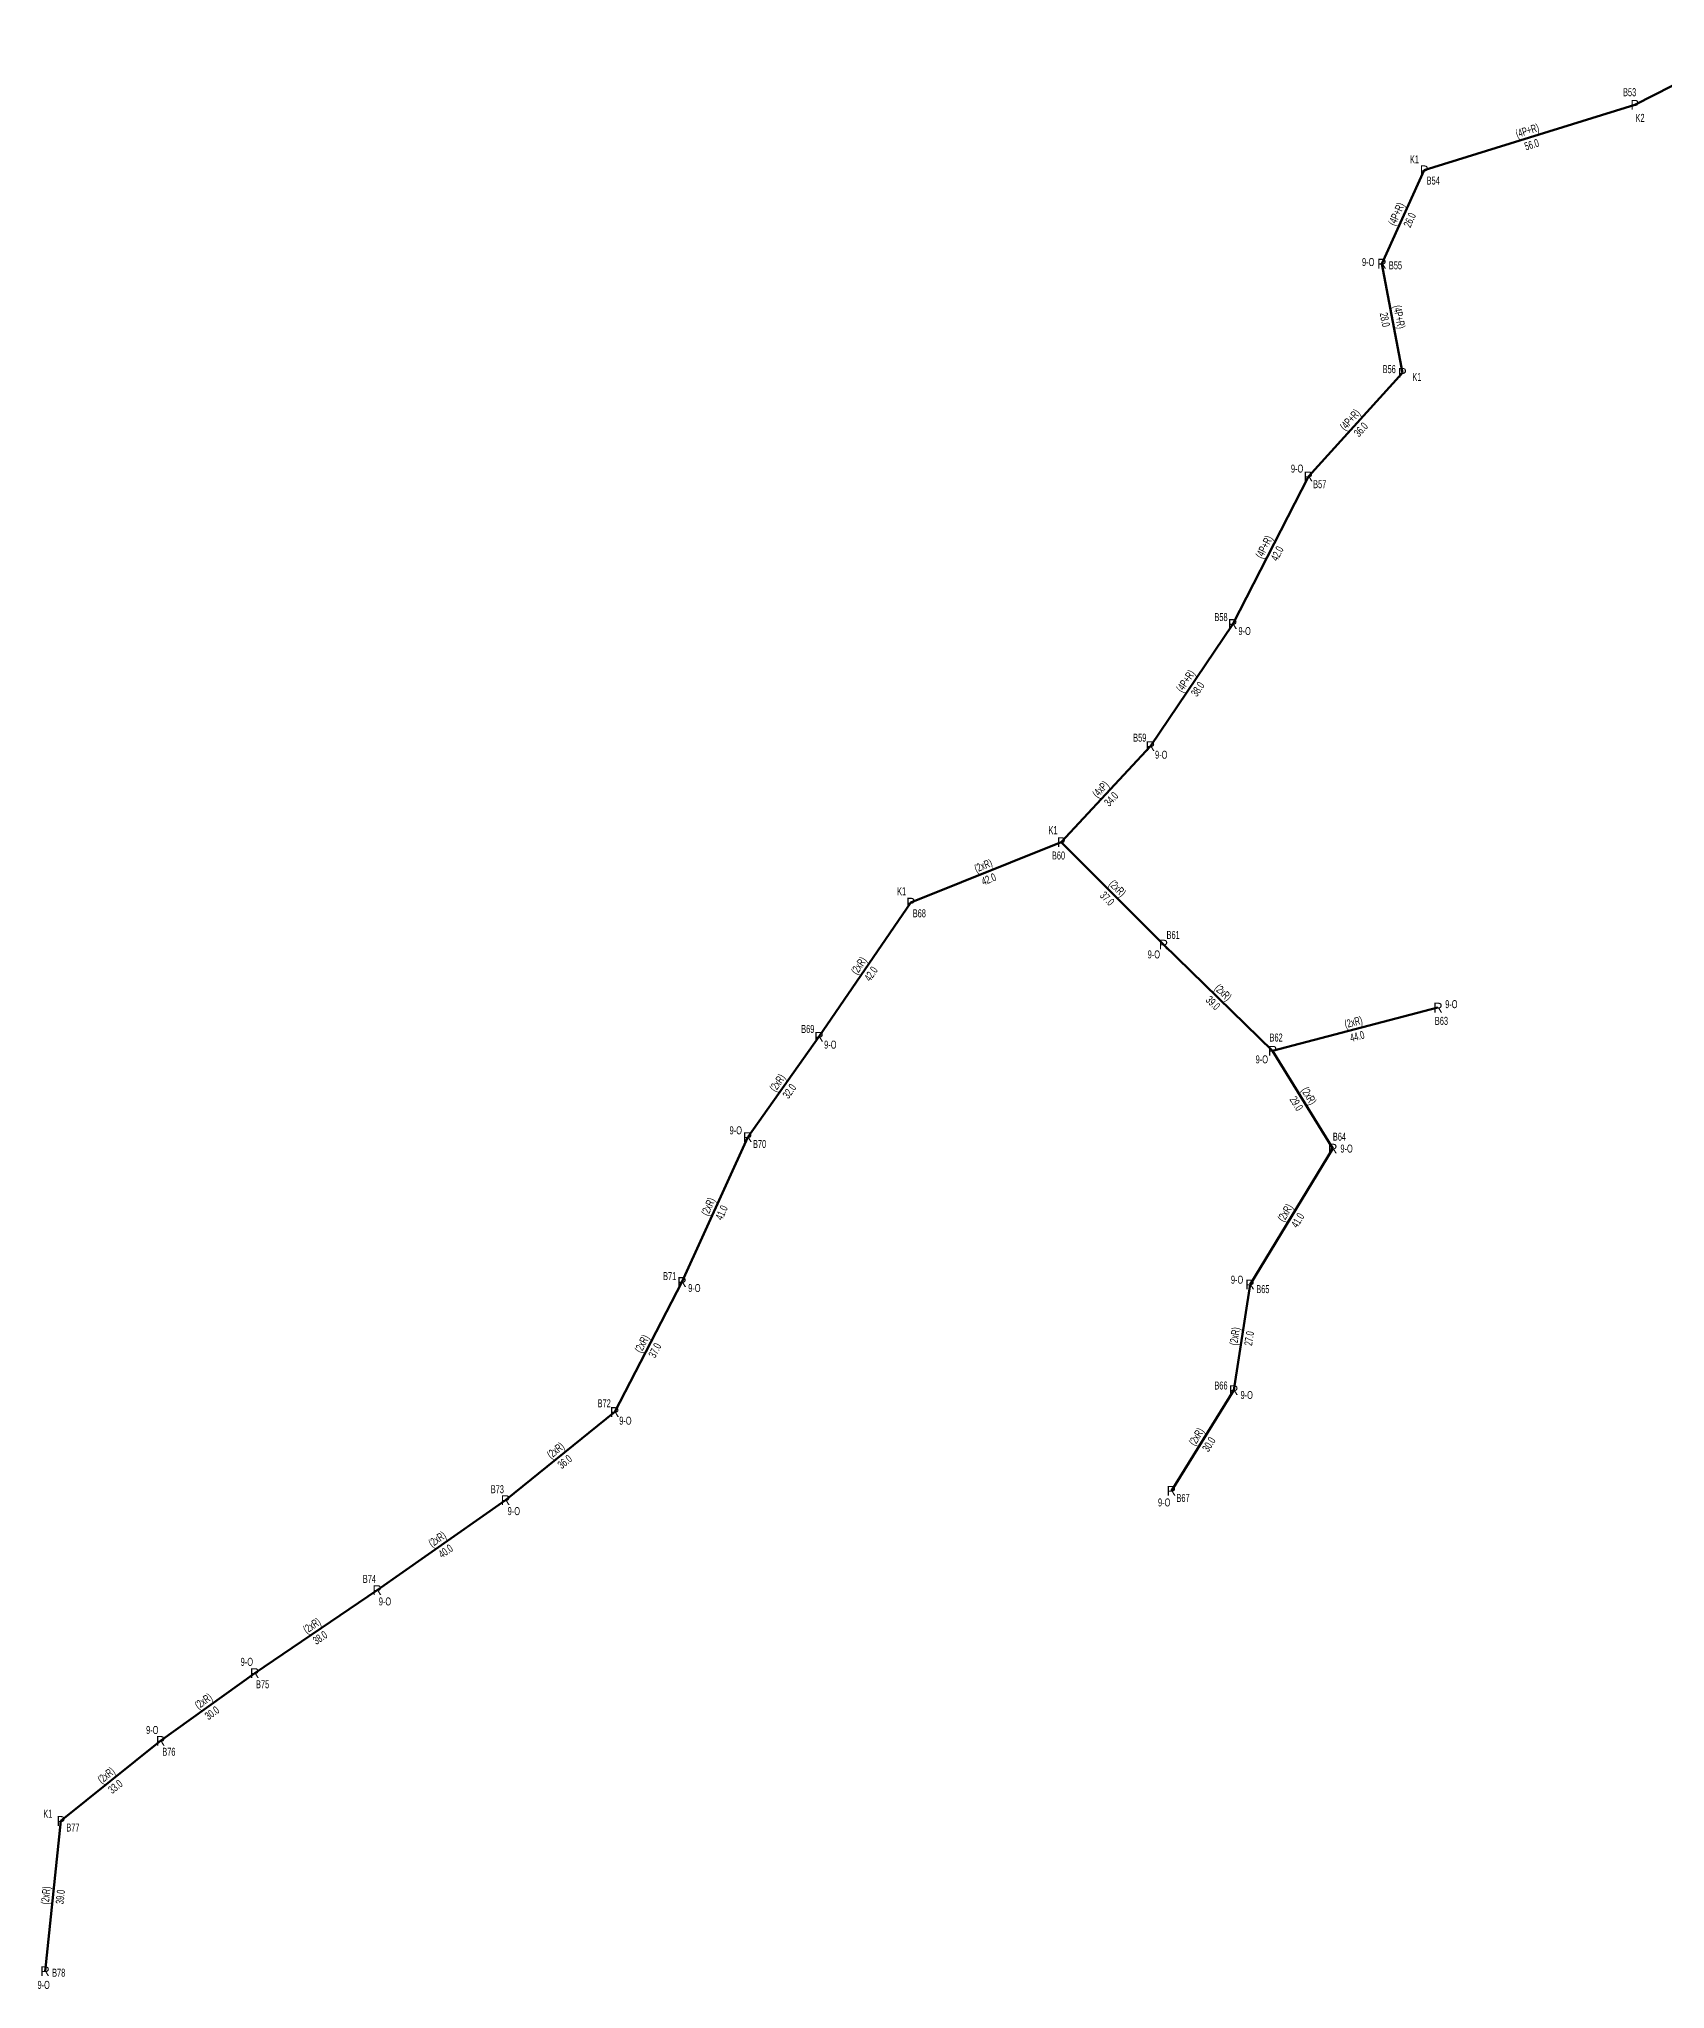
# Model space of a CAD drawing. Header units: millimetres. Extents: x 548672 to 552904, y 4175615 to 4179682.
# Drawn here: x 548672.4 to 549088.9, y 4175614.5 to 4176114.1 of the extents above; entities that cross this region are included whole.
import ezdxf
from ezdxf.enums import TextEntityAlignment as Align

# ---------------------------------------------------------------- set-up
doc = ezdxf.new("R2010")
doc.units = ezdxf.units.MM
doc.layers.add('DIREK_AG_MEVCUT', color=120, linetype='Continuous', lineweight=25)
doc.layers.add('HAT_AG_HAVAI_MEVCUT', color=126, linetype='Continuous', lineweight=50)
doc.styles.add('Direk', font='B_CAD')
doc.styles.get("Standard").update_dxf_attribs({"font": 'Arial'})

msp = doc.modelspace()

# ---------------------------------------------------------------- linework, layer by layer
at = {"layer": 'HAT_AG_HAVAI_MEVCUT'}
for p, q in [((549114.05, 4176114.07), (549081.13, 4176097.2)), ((549027.19, 4176080.43), (549081.13, 4176097.2)), ((549016.36, 4176056.51), (549027.19, 4176080.43)), ((549016.36, 4176056.51), (549021.61, 4176028.54)), ((549021.61, 4176028.54), (548997.55, 4176002.01)), ((548978.17, 4175964.2), (548997.55, 4176002.01)), ((548978.17, 4175964.2), (548957.09, 4175932.91)), ((548934.24, 4175908.33), (548957.09, 4175932.91)), ((548895.7, 4175892.82), (548934.24, 4175908.33)), ((548960.44, 4175882.07), (548934.24, 4175908.33)), ((548872.2, 4175858.46), (548895.7, 4175892.82)), ((548988.37, 4175854.88), (548960.44, 4175882.07)), ((548988.37, 4175854.88), (549030.73, 4175865.93)), ((548872.2, 4175858.46), (548853.95, 4175832.74)), ((548988.37, 4175854.88), (549003.79, 4175829.81)), ((548853.95, 4175832.74), (548837.11, 4175795.63)), ((548982.59, 4175795.02), (549003.79, 4175829.81)), ((548819.89, 4175762.34), (548837.11, 4175795.63)), ((548982.59, 4175795.02), (548978.43, 4175767.91)), ((548978.43, 4175767.91), (548962.46, 4175742.16)), ((548819.89, 4175762.34), (548791.93, 4175739.76)), ((548759.05, 4175716.71), (548791.93, 4175739.76)), ((548759.05, 4175716.71), (548727.69, 4175695.45)), ((548703.58, 4175678.07), (548727.69, 4175695.45)), ((548703.58, 4175678.07), (548678.05, 4175657.57)), ((548674, 4175619.06), (548678.05, 4175657.57))]:
    msp.add_line(p, q, dxfattribs=at)

# ---------------------------------------------------------------- texts
at = {"layer": 'DIREK_AG_MEVCUT', "linetype": 'ByBlock', "width": 0.53}
for s, p in [('B53', (549079.807456, 4176100.440506)), ('K2', (549082.492164, 4176093.862419)), ('K1', (549024.707684, 4176083.24012)), ('B54', (549029.507144, 4176077.806864)), ('9-O', (549012.851629, 4176056.932332)), ('B55', (549019.834913, 4176056.091695)), ('B56', (549018.242021, 4176029.492218)), ('K1', (549025.326933, 4176027.489124)), ('9-O', (548994.648543, 4176004.016922)), ('B57', (549000.428498, 4176000.018958)), ('B58', (548975.155943, 4175965.979174)), ('9-O', (548981.209229, 4175962.405967)), ('B59', (548954.348575, 4175935.085911)), ('9-O', (548959.852249, 4175930.717561)), ('K1', (548932.136377, 4175911.390178)), ('B60', (548933.53791, 4175904.901142)), ('K1', (548893.360216, 4175895.732592)), ('B68', (548897.891975, 4175890.091402)), ('B61', (548962.899631, 4175884.560024)), ('9-O', (548957.963607, 4175879.563006)), ('9-O', (549034.148449, 4175866.821734)), ('B69', (548869.328206, 4175860.4607)), ('B63', (549031.613444, 4175862.543331)), ('9-O', (548875.094645, 4175856.44338)), ('B62', (548989.264371, 4175858.2638)), ('9-O', (548985.617121, 4175852.675951)), ('9-O', (548850.889828, 4175834.498471)), ('B70', (548856.984655, 4175830.996192)), ('B64', (549005.494477, 4175832.86692)), ('9-O', (549007.323935, 4175829.817335)), ('B71', (548833.961003, 4175797.157684)), ('9-O', (548979.271964, 4175796.230317)), ('9-O', (548840.286473, 4175794.088986)), ('B65', (548985.878079, 4175793.82061)), ('B72', (548817.178226, 4175764.552755)), ('B66', (548975.146657, 4175769.122294)), ('9-O', (548981.743214, 4175766.686677)), ('9-O', (548822.62215, 4175760.110619)), ('B73', (548789.824733, 4175742.556042)), ('B67', (548965.434401, 4175740.315294)), ('9-O', (548794.047547, 4175736.947648)), ('9-O', (548960.605865, 4175739.170396)), ('B74', (548757.063391, 4175719.591559)), ('9-O', (548761.047544, 4175713.812579)), ('9-O', (548725.673312, 4175698.334354)), ('B75', (548729.695543, 4175692.581586)), ('9-O', (548701.447803, 4175680.871439)), ('B76', (548705.699746, 4175675.284919)), ('K1', (548674.687259, 4175659.404946)), ('B77', (548681.122356, 4175655.893508)), ('9-O', (548673.633561, 4175615.575666)), ('B78', (548677.480804, 4175618.693933))]:
    msp.add_text(s, height=2.05, dxfattribs=at).set_placement(p, align=Align.MIDDLE_CENTER)
at = {"layer": 'DIREK_AG_MEVCUT', "linetype": 'ByBlock', "style": 'Direk'}
for s, p in [('P', (549081.13, 4176097.2)), ('P', (549027.19, 4176080.43)), ('R', (549016.36, 4176056.51)), ('P', (549021.61, 4176028.54)), ('R', (548997.55, 4176002.01)), ('R', (548978.17, 4175964.2)), ('R', (548957.09, 4175932.91)), ('P', (548934.24, 4175908.33)), ('P', (548895.7, 4175892.82)), ('R', (548960.44, 4175882.07)), ('R', (549030.73, 4175865.93)), ('R', (548872.2, 4175858.46)), ('R', (548988.37, 4175854.88)), ('R', (548853.95, 4175832.74)), ('R', (549003.79, 4175829.81)), ('R', (548837.11, 4175795.63)), ('R', (548982.59, 4175795.02)), ('R', (548978.43, 4175767.91)), ('R', (548819.89, 4175762.34)), ('R', (548791.93, 4175739.76)), ('R', (548962.46, 4175742.16)), ('R', (548759.05, 4175716.71)), ('R', (548727.69, 4175695.45)), ('R', (548703.58, 4175678.07)), ('P', (548678.05, 4175657.57)), ('R', (548674, 4175619.06))]:
    msp.add_text(s, height=2.5, dxfattribs=at).set_placement(p, align=Align.MIDDLE_CENTER)
at = {"layer": 'HAT_AG_HAVAI_MEVCUT', "lineweight": 30, "width": 0.53}
for s, rotation, p in [('(4P+R)', 17.270522, (549053.907649, 4176089.626677, 274540.565)), ('(4P+R)', 65.640922, (549021.000668, 4176068.820586, 274513.595)), ('(4P+R)', 280.630786, (549019.820411, 4176042.681808, 274510.805)), ('(4P+R)', 407.795183, (549008.950364, 4176015.846015, 274498.775)), ('(4P+R)', 62.86201, (548987.103576, 4175983.492715, 274498.775)), ('(4P+R)', 416.031943, (548966.925053, 4175949.029921, 274478.545)), ('(4xP)', 47.088926, (548945.04245, 4175921.198733, 274478.545)), ('(2xR)', 21.921779, (548914.652661, 4175901.36354, 274467.12)), ('(2xR)', 314.934469, (548947.941728, 4175895.800353, 274467.12)), ('(2xR)', 55.630417, (548883.248399, 4175876.11985, 274447.85)), ('(2xR)', 315.769164, (548974.997918, 4175869.084055, 274480.22)), ('(2xR)', 14.620323, (549009.335449, 4175861.227477, 274515.365)), ('(2xR)', 414.64184, (548862.381782, 4175846.091883, 274426.975)), ('(2xR)', 301.594749, (548996.804009, 4175842.790322, 274501.895)), ('(2xR)', 425.592116, (548844.755967, 4175814.536245, 274418.555)), ('(2xR)', 58.643102, (548992.464149, 4175812.857312, 274501.895)), ('(2xR)', 62.64872, (548827.745025, 4175779.375528, 274418.555)), ('(2xR)', 441.276073, (548979.669834, 4175781.593923, 274489.215)), ('(2xR)', 418.193052, (548969.722646, 4175755.483, 274481.23)), ('(2xR)', 398.923727, (548805.375958, 4175751.711286, 274395.965)), ('(2xR)', 35.031764, (548775.002074, 4175728.931009, 274395.965)), ('(2xR)', 394.134667, (548742.893031, 4175706.783563, 274363.845)), ('(2xR)', 35.786428, (548715.137949, 4175687.449522, 274363.845)), ('(2xR)', 398.763659, (548690.282807, 4175668.482775, 274339.025)), ('(2xR)', 83.996415, (548675.179662, 4175638.403902, 274339.025))]:
    msp.add_text(s, height=2.05, rotation=rotation, dxfattribs=at).set_placement(p, align=Align.CENTER)
for s, rotation, p in [('56.0', 17.270522, (549054.412351, 4176088.003323, 274540.565)), ('26.0', 65.640922, (549022.549332, 4176068.119414, 274513.595)), ('28.0', 280.630786, (549018.149589, 4176042.368192, 274510.805)), ('36.0', 407.795183, (549010.209636, 4176014.703985, 274498.775)), ('42.0', 62.86201, (548988.616424, 4175982.717285, 274498.775)), ('38.0', 416.031943, (548968.334947, 4175948.080079, 274478.545)), ('34.0', 47.088926, (548946.28755, 4175920.041267, 274478.545)), ('42.0', 21.921779, (548915.287339, 4175899.78646, 274467.12)), ('37.0', 314.934469, (548946.738272, 4175894.599647, 274467.12)), ('42.0', 55.630417, (548884.651601, 4175875.16015, 274447.85)), ('39.0', 315.769164, (548973.812082, 4175867.865945, 274480.22)), ('44.0', 14.620323, (549009.764551, 4175859.582523, 274515.365)), ('32.0', 414.64184, (548863.768218, 4175845.108117, 274426.975)), ('29.0', 301.594749, (548995.355991, 4175841.899678, 274501.895)), ('41.0', 425.592116, (548846.304033, 4175813.833755, 274418.555)), ('41.0', 58.643102, (548993.915851, 4175811.972688, 274501.895)), ('27.0', 441.276073, (548981.350166, 4175781.336077, 274489.215)), ('37.0', 62.64872, (548829.254975, 4175778.594472, 274418.555)), ('30.0', 418.193052, (548971.167354, 4175754.587, 274481.23)), ('36.0', 398.923727, (548806.444042, 4175750.388714, 274395.965)), ('40.0', 35.031764, (548775.977926, 4175727.538991, 274395.965)), ('38.0', 394.134667, (548743.846969, 4175705.376437, 274363.845)), ('30.0', 35.786428, (548716.132051, 4175686.070478, 274363.845)), ('33.0', 398.763659, (548691.347193, 4175667.157225, 274339.025)), ('39.0', 83.996415, (548676.870338, 4175638.226098, 274339.025))]:
    msp.add_text(s, height=2.05, rotation=rotation, dxfattribs=at).set_placement(p, align=Align.TOP_CENTER)

doc.saveas('drawing.dxf')
